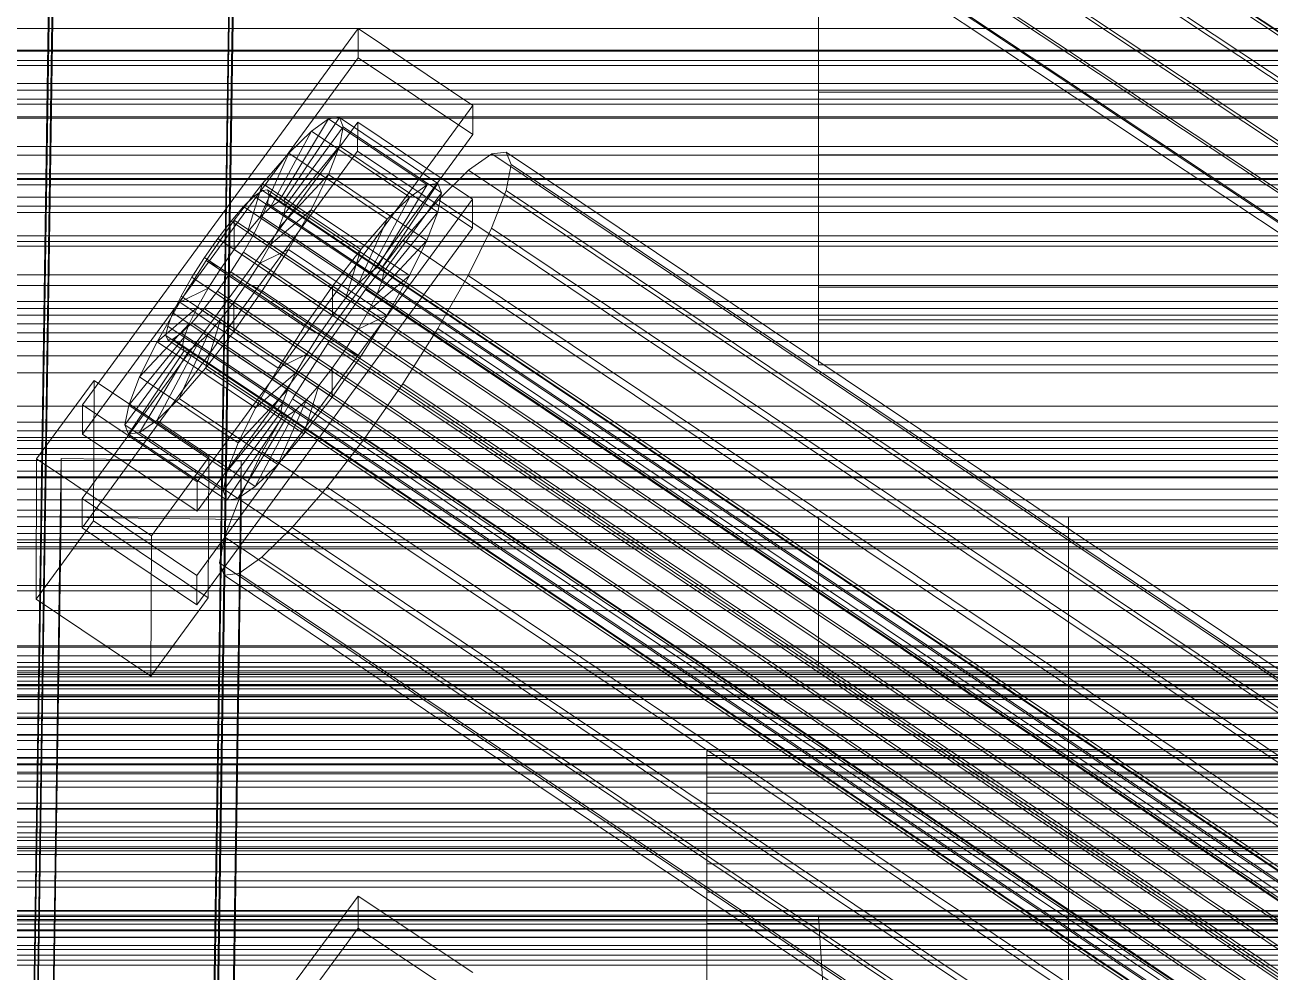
# Model space of a CAD drawing. Header units: millimetres. Extents: x -1970 to 59977, y -50268 to 6837.
# Drawn here: x -379.3 to -254.9, y -33045.5 to -32950.9 of the extents above; entities that cross this region are included whole.
import ezdxf

# ---------------------------------------------------------------- set-up
doc = ezdxf.new("R2010")
doc.units = ezdxf.units.MM
for name, color, linetype, lineweight in [('frontal_C01', 7, 'Continuous', 0), ('frontal_C02', 7, 'Continuous', 0), ('frontal_C02-briq', 7, 'Continuous', 0), ('frontal_C03', 7, 'Continuous', 0), ('frontal_C03-dry', 7, 'Continuous', 0), ('frontal_mezcladora', 7, 'Continuous', 0), ('frontal_secador', 7, 'Continuous', 0)]:
    doc.layers.add(name, color=color, linetype=linetype, lineweight=lineweight)

msp = doc.modelspace()

# ---------------------------------------------------------------- linework, layer by layer
at = {"layer": 'frontal_C01'}
for p, q in [((-365.168, -32877.769), (-151.369, -33019.674)), ((-364.995, -32878.277), (-151.196, -33020.182)), ((-364.482, -32878.275), (-150.683, -33020.179)), ((-355.541, -32888.757), (-171.232, -33011.088)), ((-378.512, -33081.605), (-375.644, -32889.658)), ((-357.646, -32889.899), (-360.514, -33081.847)), ((-357.863, -32893.573), (-173.554, -33015.904)), ((-349.061, -32893.529), (-164.752, -33015.86)), ((-378.512, -33088.009), (-375.644, -32896.061)), ((-360.514, -33088.251), (-357.646, -32896.303)), ((-359.326, -32897.503), (-175.016, -33019.834)), ((-352.572, -32897.469), (-168.263, -33019.801)), ((-359.83, -32900.279), (-175.521, -33022.611)), ((-355.584, -32900.258), (-171.275, -33022.589)), ((-359.341, -32901.713), (-175.032, -33024.044)), ((-357.893, -32901.705), (-173.584, -33024.037)), ((450, -32953.515), (-450, -32953.515)), ((-425, -32960.205), (425, -32960.205)), ((-450, -32966.322), (450, -32966.322)), ((-311.15, -33024.695), (-311.15, -33023.41)), ((-311.15, -33023.41), (-311.15, -33023.853)), ((-311.15, -33023.41), (311.15, -33023.41)), ((-311.15, -33023.853), (-311.15, -33025.993)), ((-311.15, -33023.853), (311.15, -33023.853)), ((-311.15, -33027.62), (-311.15, -33024.695)), ((-311.15, -33024.695), (311.15, -33024.695)), ((-311.15, -33025.993), (-311.15, -33029.684)), ((-311.15, -33025.993), (311.15, -33025.993)), ((-311.15, -33031.985), (-311.15, -33027.62)), ((-311.15, -33027.62), (311.15, -33027.62)), ((-450, -33029.217), (450, -33029.217)), ((-311.15, -33029.684), (-311.15, -33034.675)), ((-311.15, -33029.684), (311.15, -33029.684)), ((-311.15, -33037.494), (-311.15, -33031.985)), ((-311.15, -33031.985), (311.15, -33031.985)), ((-311.15, -33034.675), (-311.15, -33040.626)), ((-311.15, -33034.675), (311.15, -33034.675)), ((-373.501, -33075.137), (-345.969, -33037.898)), ((-345.981, -33041.1), (-345.969, -33037.898)), ((-345.969, -33037.898), (-334.501, -33045.51)), ((-311.15, -33043.77), (-311.15, -33037.494)), ((-311.15, -33037.494), (311.15, -33037.494)), ((-440, -33039.777), (440, -33039.777)), ((-440, -33039.933), (440, -33039.933)), ((-440, -33040.232), (440, -33040.232)), ((-440, -33040.692), (440, -33040.692)), ((-311.15, -33040.626), (-311.15, -33047.131)), ((311.15, -33040.626), (-311.15, -33040.626)), ((450, -33042.024), (-450, -33042.024)), ((-440, -33041.268), (440, -33041.268)), ((-440, -33042), (440, -33042)), ((-345.981, -33041.1), (-373.513, -33078.339)), ((-334.513, -33048.712), (-345.981, -33041.1)), ((-440, -33042.815), (440, -33042.815)), ((-440, -33043.768), (440, -33043.768)), ((-311.15, -33050.386), (-311.15, -33043.77)), ((-311.15, -33043.77), (311.15, -33043.77)), ((-440, -33044.767), (440, -33044.767))]:
    msp.add_line(p, q, dxfattribs=at)
at = {"layer": 'frontal_C02'}
for p, q in [((-378.512, -33057.176), (-375.644, -32863.409)), ((-357.646, -32863.652), (-360.514, -33057.42)), ((-378.512, -33063.022), (-375.644, -32869.254)), ((-360.514, -33063.265), (-357.646, -32869.498)), ((-300, -32957.599), (-300, -32927.714)), ((-300, -32936.569), (-300, -32963.86)), ((-373.501, -32988.826), (-345.969, -32951.233)), ((-345.981, -32954.155), (-345.969, -32951.233)), ((-345.969, -32951.233), (-334.501, -32958.916)), ((-345.981, -32954.155), (-373.513, -32991.748)), ((-334.513, -32961.839), (-345.981, -32954.155)), ((-300, -32977.08), (-300, -32957.599)), ((300, -32957.599), (-300, -32957.599)), ((-334.501, -32958.916), (-362.033, -32996.509)), ((-353.378, -32968.443), (-347.835, -32960.122)), ((-347.835, -32960.122), (-348.918, -32960.269)), ((-347.835, -32960.122), (-338.005, -32966.708)), ((-347.47, -32961.052), (-347.835, -32960.122)), ((-334.501, -32958.916), (-334.513, -32961.839)), ((-373.539, -32998.178), (-346.008, -32960.585)), ((-353.892, -32968.513), (-348.918, -32960.269)), ((-353.205, -32968.884), (-347.47, -32961.052)), ((-348.918, -32960.269), (-350.645, -32961.484)), ((-348.918, -32960.269), (-339.088, -32966.855)), ((-347.847, -32962.996), (-347.47, -32961.052)), ((-347.47, -32961.052), (-337.64, -32967.638)), ((-346.02, -32963.508), (-346.008, -32960.585)), ((-346.008, -32960.585), (-334.539, -32968.269)), ((-362.045, -32999.432), (-334.513, -32961.839)), ((-354.71, -32969.088), (-350.645, -32961.484)), ((-350.645, -32961.484), (-352.899, -32963.683)), ((-350.645, -32961.484), (-340.816, -32968.07)), ((-346.02, -32963.508), (-373.551, -33001.101)), ((-355.777, -32970.13), (-352.899, -32963.683)), ((-352.899, -32963.683), (-355.525, -32966.717)), ((-353.384, -32969.805), (-347.847, -32962.996)), ((-352.899, -32963.683), (-343.069, -32970.269)), ((-348.941, -32965.822), (-347.847, -32962.996)), ((-347.847, -32962.996), (-338.017, -32969.582)), ((-334.551, -32971.191), (-346.02, -32963.508)), ((-332.629, -32963.774), (-334.938, -32965.398)), ((-331.181, -32963.577), (-332.629, -32963.774)), ((-332.629, -32963.774), (-148.32, -33087.258)), ((-330.692, -32964.821), (-331.181, -32963.577)), ((-331.181, -32963.577), (-146.872, -33087.061)), ((-300, -32963.86), (-300, -32980.321)), ((300, -32963.86), (-300, -32963.86)), ((-331.197, -32967.42), (-330.692, -32964.821)), ((-330.692, -32964.821), (-146.383, -33088.305)), ((-353.902, -32971.143), (-348.941, -32965.822)), ((-350.678, -32969.337), (-348.941, -32965.822)), ((-348.941, -32965.822), (-339.111, -32972.408)), ((-334.938, -32965.398), (-337.95, -32968.338)), ((-334.938, -32965.398), (-150.629, -33088.882)), ((-355.525, -32966.717), (-358.345, -32970.379)), ((-357.021, -32971.567), (-355.525, -32966.717)), ((-355.53, -32967.415), (-356.348, -32967.991)), ((-355.017, -32967.346), (-355.53, -32967.415)), ((-355.53, -32967.415), (-141.731, -33110.657)), ((-355.525, -32966.717), (-345.695, -32973.303)), ((-354.844, -32967.786), (-355.017, -32967.346)), ((-355.017, -32967.346), (-141.218, -33110.587)), ((-339.088, -32966.855), (-344.062, -32975.099)), ((-338.005, -32966.708), (-343.549, -32975.029)), ((-340.816, -32968.07), (-339.088, -32966.855)), ((-339.088, -32966.855), (-338.005, -32966.708)), ((-338.005, -32966.708), (-337.64, -32967.638)), ((-332.659, -32971.198), (-331.197, -32967.42)), ((-331.197, -32967.42), (-146.887, -33090.904)), ((-334.539, -32968.269), (-362.071, -33005.862)), ((-356.348, -32967.991), (-357.415, -32969.033)), ((-356.348, -32967.991), (-142.549, -33111.232)), ((-355.541, -32970.046), (-355.022, -32968.707)), ((-355.022, -32968.707), (-354.844, -32967.786)), ((-355.022, -32968.707), (-141.224, -33111.949)), ((-354.844, -32967.786), (-141.045, -33111.028)), ((-354.71, -32969.088), (-353.892, -32968.513)), ((-353.892, -32968.513), (-353.378, -32968.443)), ((-344.062, -32975.099), (-353.892, -32968.513)), ((-343.549, -32975.029), (-353.378, -32968.443)), ((-353.378, -32968.443), (-353.205, -32968.884)), ((-340.816, -32968.07), (-344.88, -32975.674)), ((-337.64, -32967.638), (-343.376, -32975.47)), ((-343.069, -32970.269), (-340.816, -32968.07)), ((-337.95, -32968.338), (-341.461, -32972.394)), ((-337.64, -32967.638), (-338.017, -32969.582)), ((-337.95, -32968.338), (-153.641, -33091.822)), ((-334.539, -32968.269), (-334.551, -32971.191)), ((-357.415, -32969.033), (-358.659, -32970.47)), ((-357.415, -32969.033), (-143.617, -33112.274)), ((-356.363, -32971.711), (-355.541, -32970.046)), ((-355.777, -32970.13), (-354.71, -32969.088)), ((-355.541, -32970.046), (-141.742, -33113.287)), ((-354.725, -32972.808), (-350.678, -32969.337)), ((-344.88, -32975.674), (-354.71, -32969.088)), ((-353.384, -32969.805), (-353.902, -32971.143)), ((-353.205, -32968.884), (-353.384, -32969.805)), ((-343.554, -32976.391), (-353.384, -32969.805)), ((-343.376, -32975.47), (-353.205, -32968.884)), ((-352.938, -32973.301), (-350.678, -32969.337)), ((-350.678, -32969.337), (-340.848, -32975.923)), ((-338.017, -32969.582), (-343.554, -32976.391)), ((-338.017, -32969.582), (-339.111, -32972.408)), ((-362.083, -33008.784), (-334.551, -32971.191)), ((-358.345, -32970.379), (-361.166, -32974.42)), ((-358.659, -32970.47), (-359.995, -32972.204)), ((-358.659, -32970.47), (-144.861, -33113.711)), ((-358.345, -32970.379), (-358.357, -32973.302)), ((-348.515, -32976.965), (-358.345, -32970.379)), ((-357.021, -32971.567), (-355.777, -32970.13)), ((-345.947, -32976.716), (-355.777, -32970.13)), ((-353.902, -32971.143), (-354.725, -32972.808)), ((-344.073, -32977.729), (-353.902, -32971.143)), ((-343.069, -32970.269), (-345.947, -32976.716)), ((-345.695, -32973.303), (-343.069, -32970.269)), ((-334.981, -32975.896), (-332.659, -32971.198)), ((-332.659, -32971.198), (-148.35, -33094.682)), ((-359.995, -32972.204), (-361.332, -32974.118)), ((-146.196, -33115.446), (-359.995, -32972.204)), ((-358.357, -32973.302), (-357.021, -32971.567)), ((-357.434, -32973.589), (-356.363, -32971.711)), ((-347.191, -32978.153), (-357.021, -32971.567)), ((-356.363, -32971.711), (-142.565, -33114.952)), ((-341.461, -32972.394), (-345.231, -32977.29)), ((-339.111, -32972.408), (-344.073, -32977.729)), ((-341.461, -32972.394), (-157.152, -33095.878)), ((-339.111, -32972.408), (-340.848, -32975.923)), ((-359.693, -32975.216), (-358.357, -32973.302)), ((-358.68, -32975.551), (-357.434, -32973.589)), ((-358.357, -32973.302), (-348.527, -32979.888)), ((-357.434, -32973.589), (-143.635, -33116.83)), ((-354.725, -32972.808), (-355.796, -32974.686)), ((-355.796, -32974.686), (-352.938, -32973.301)), ((-355.569, -32977.445), (-352.938, -32973.301)), ((-344.895, -32979.394), (-354.725, -32972.808)), ((-352.938, -32973.301), (-343.108, -32979.887)), ((-348.515, -32976.965), (-345.695, -32973.303)), ((-345.695, -32973.303), (-347.191, -32978.153)), ((-361.166, -32974.42), (-363.797, -32978.564)), ((-361.332, -32974.118), (-362.578, -32976.081)), ((-361.332, -32974.118), (-147.533, -33117.36)), ((-359.693, -32975.216), (-361.166, -32974.42)), ((-361.166, -32974.42), (-351.336, -32981.006)), ((-355.796, -32974.686), (-357.042, -32976.649)), ((-345.966, -32981.272), (-355.796, -32974.686)), ((-343.549, -32975.029), (-344.062, -32975.099)), ((-343.376, -32975.47), (-343.549, -32975.029)), ((-362.578, -32976.081), (-363.648, -32977.959)), ((-362.578, -32976.081), (-148.779, -33119.323)), ((-360.939, -32977.179), (-359.693, -32975.216)), ((-360.017, -32977.465), (-358.68, -32975.551)), ((-349.863, -32981.802), (-359.693, -32975.216)), ((-358.68, -32975.551), (-144.881, -33118.793)), ((-344.88, -32975.674), (-345.947, -32976.716)), ((-340.848, -32975.923), (-344.895, -32979.394)), ((-344.062, -32975.099), (-344.88, -32975.674)), ((-343.554, -32976.391), (-343.376, -32975.47)), ((-340.848, -32975.923), (-343.108, -32979.887)), ((-338.003, -32981.196), (-334.981, -32975.896)), ((-334.981, -32975.896), (-150.672, -33099.38)), ((-360.939, -32977.179), (-363.797, -32978.564)), ((-362.01, -32979.057), (-360.939, -32977.179)), ((-361.352, -32979.2), (-360.017, -32977.465)), ((-351.109, -32983.765), (-360.939, -32977.179)), ((-360.017, -32977.465), (-146.218, -33120.707)), ((-358.39, -32981.486), (-355.569, -32977.445)), ((-357.042, -32976.649), (-358.378, -32978.563)), ((-357.042, -32976.649), (-355.569, -32977.445)), ((-347.212, -32983.235), (-357.042, -32976.649)), ((-355.569, -32977.445), (-345.739, -32984.031)), ((-351.336, -32981.006), (-348.515, -32976.965)), ((-345.231, -32977.29), (-349.002, -32982.692)), ((-348.527, -32979.888), (-348.515, -32976.965)), ((-345.947, -32976.716), (-347.191, -32978.153)), ((-160.922, -33100.774), (-345.231, -32977.29)), ((-344.073, -32977.729), (-343.554, -32976.391)), ((-300, -32984.83), (-300, -32977.08)), ((300, -32977.08), (-300, -32977.08)), ((-363.797, -32978.564), (-366.057, -32982.528)), ((-363.648, -32977.959), (-364.471, -32979.624)), ((-363.797, -32978.564), (-353.967, -32985.15)), ((-363.648, -32977.959), (-149.85, -33121.2)), ((-358.378, -32978.563), (-359.714, -32980.298)), ((-358.378, -32978.563), (-358.39, -32981.486)), ((-348.548, -32985.149), (-358.378, -32978.563)), ((-347.191, -32978.153), (-348.527, -32979.888)), ((-344.895, -32979.394), (-344.073, -32977.729)), ((-362.01, -32979.057), (-366.057, -32982.528)), ((-364.471, -32979.624), (-364.989, -32980.963)), ((-364.471, -32979.624), (-150.672, -33122.865)), ((-362.833, -32980.722), (-362.01, -32979.057)), ((-362.596, -32980.637), (-361.352, -32979.2)), ((-352.18, -32985.643), (-362.01, -32979.057)), ((-361.352, -32979.2), (-147.554, -33122.441)), ((-348.527, -32979.888), (-349.863, -32981.802)), ((-345.966, -32981.272), (-344.895, -32979.394)), ((-343.108, -32979.887), (-345.966, -32981.272)), ((-343.108, -32979.887), (-345.739, -32984.031)), ((-362.833, -32980.722), (-367.794, -32986.043)), ((-364.989, -32980.963), (-365.168, -32981.884)), ((-364.989, -32980.963), (-151.191, -33124.204)), ((-363.664, -32981.679), (-362.596, -32980.637)), ((-363.351, -32982.06), (-362.833, -32980.722)), ((-353.003, -32987.307), (-362.833, -32980.722)), ((-362.596, -32980.637), (-148.798, -33123.879)), ((-359.714, -32980.298), (-361.21, -32985.148)), ((-359.714, -32980.298), (-360.958, -32981.735)), ((-349.884, -32986.883), (-359.714, -32980.298)), ((-353.967, -32985.15), (-351.336, -32981.006)), ((-351.336, -32981.006), (-349.863, -32981.802)), ((-347.212, -32983.235), (-345.966, -32981.272)), ((-341.52, -32986.736), (-338.003, -32981.196)), ((-338.003, -32981.196), (-153.694, -33104.68)), ((-300, -32980.321), (-300, -32984.83)), ((300, -32980.321), (-300, -32980.321)), ((-363.351, -32982.06), (-368.888, -32988.869)), ((-366.057, -32982.528), (-367.794, -32986.043)), ((-366.057, -32982.528), (-356.228, -32989.114)), ((-365.168, -32981.884), (-364.995, -32982.324)), ((-365.168, -32981.884), (-151.369, -33125.125)), ((-364.995, -32982.324), (-364.482, -32982.254)), ((-364.995, -32982.324), (-151.196, -33125.566)), ((-364.482, -32982.254), (-363.664, -32981.679)), ((-364.482, -32982.254), (-150.683, -33125.496)), ((-360.958, -32981.735), (-363.836, -32988.182)), ((-363.664, -32981.679), (-149.865, -33124.92)), ((-363.53, -32982.981), (-363.351, -32982.06)), ((-353.521, -32988.646), (-363.351, -32982.06)), ((-360.958, -32981.735), (-362.025, -32982.777)), ((-361.21, -32985.148), (-358.39, -32981.486)), ((-351.128, -32988.321), (-360.958, -32981.735)), ((-358.39, -32981.486), (-348.56, -32988.071)), ((-349.863, -32981.802), (-351.109, -32983.765)), ((-363.53, -32982.981), (-369.265, -32990.813)), ((-363.357, -32983.422), (-368.9, -32991.743)), ((-362.843, -32983.352), (-367.817, -32991.596)), ((-362.025, -32982.777), (-366.09, -32990.381)), ((-363.357, -32983.422), (-363.53, -32982.981)), ((-353.7, -32989.567), (-363.53, -32982.981)), ((-362.843, -32983.352), (-363.357, -32983.422)), ((-353.527, -32990.008), (-363.357, -32983.422)), ((-362.025, -32982.777), (-362.843, -32983.352)), ((-353.014, -32989.938), (-362.843, -32983.352)), ((-352.196, -32989.362), (-362.025, -32982.777)), ((-353.967, -32985.15), (-351.109, -32983.765)), ((-349.002, -32982.692), (-352.519, -32988.231)), ((-351.109, -32983.765), (-352.18, -32985.643)), ((-349.002, -32982.692), (-164.693, -33106.176)), ((-348.548, -32985.149), (-347.212, -32983.235)), ((-345.739, -32984.031), (-347.212, -32983.235)), ((-345.739, -32984.031), (-348.56, -32988.071)), ((300, -32984.83), (-300, -32984.83)), ((-367.794, -32986.043), (-368.888, -32988.869)), ((-367.794, -32986.043), (-357.964, -32992.629)), ((-363.836, -32988.182), (-361.21, -32985.148)), ((-361.21, -32985.148), (-351.38, -32991.734)), ((-356.228, -32989.114), (-353.967, -32985.15)), ((-356.228, -32989.114), (-352.18, -32985.643)), ((-352.18, -32985.643), (-353.003, -32987.307)), ((-349.884, -32986.883), (-348.548, -32985.149)), ((-348.56, -32988.071), (-348.548, -32985.149)), ((-378.086, -32994.214), (-372.35, -32986.383)), ((-372.408, -33000.411), (-372.35, -32986.383)), ((-372.35, -32986.383), (-360.882, -32994.066)), ((-357.964, -32992.629), (-353.003, -32987.307)), ((-353.003, -32987.307), (-353.521, -32988.646)), ((-351.38, -32991.734), (-349.884, -32986.883)), ((-351.128, -32988.321), (-349.884, -32986.883)), ((-345.291, -32992.137), (-341.52, -32986.736)), ((-341.52, -32986.736), (-157.211, -33110.219)), ((-366.09, -32990.381), (-363.836, -32988.182)), ((-363.836, -32988.182), (-354.006, -32994.768)), ((-359.058, -32995.455), (-353.521, -32988.646)), ((-352.519, -32988.231), (-355.541, -32993.531)), ((-354.006, -32994.768), (-351.128, -32988.321)), ((-353.521, -32988.646), (-353.7, -32989.567)), ((-352.519, -32988.231), (-168.21, -33111.715)), ((-352.196, -32989.362), (-351.128, -32988.321)), ((-348.56, -32988.071), (-351.38, -32991.734)), ((-373.501, -32988.826), (-373.513, -32991.748)), ((-362.033, -32996.509), (-373.501, -32988.826)), ((-368.888, -32988.869), (-369.265, -32990.813)), ((-368.888, -32988.869), (-359.058, -32995.455)), ((-359.436, -32997.399), (-353.7, -32989.567)), ((-359.07, -32998.329), (-353.527, -32990.008)), ((-357.987, -32998.182), (-353.014, -32989.938)), ((-357.964, -32992.629), (-356.228, -32989.114)), ((-356.26, -32996.967), (-352.196, -32989.362)), ((-353.7, -32989.567), (-353.527, -32990.008)), ((-353.527, -32990.008), (-353.014, -32989.938)), ((-353.014, -32989.938), (-352.196, -32989.362)), ((-369.265, -32990.813), (-368.9, -32991.743)), ((-369.265, -32990.813), (-359.436, -32997.399)), ((-367.817, -32991.596), (-366.09, -32990.381)), ((-366.09, -32990.381), (-356.26, -32996.967)), ((-373.513, -32991.748), (-362.045, -32999.432)), ((-368.9, -32991.743), (-367.817, -32991.596)), ((-368.9, -32991.743), (-359.07, -32998.329)), ((-367.817, -32991.596), (-357.987, -32998.182)), ((-351.38, -32991.734), (-354.006, -32994.768)), ((-349.061, -32997.033), (-345.291, -32992.137)), ((-345.291, -32992.137), (-160.982, -33115.621)), ((-359.058, -32995.455), (-357.964, -32992.629)), ((-355.541, -32993.531), (-357.863, -32998.23)), ((-355.541, -32993.531), (-171.232, -33117.015)), ((-378.512, -33187.961), (-375.644, -32994.194)), ((-378.086, -32994.214), (-378.143, -33008.243)), ((-366.618, -33001.898), (-378.086, -32994.214)), ((-375.644, -33000.04), (-375.644, -32994.194)), ((-375.644, -32994.194), (-357.646, -32994.438)), ((-360.882, -32994.066), (-366.618, -33001.898)), ((-360.882, -32994.066), (-360.939, -33008.095)), ((-357.646, -32994.438), (-360.514, -33188.205)), ((-357.646, -32994.438), (-357.646, -33000.283)), ((-354.006, -32994.768), (-356.26, -32996.967)), ((-359.436, -32997.399), (-359.058, -32995.455)), ((-362.045, -32999.432), (-362.033, -32996.509)), ((-359.07, -32998.329), (-359.436, -32997.399)), ((-356.26, -32996.967), (-357.987, -32998.182)), ((-352.572, -33001.089), (-349.061, -32997.033)), ((-349.061, -32997.033), (-164.752, -33120.517)), ((-373.539, -32998.178), (-373.551, -33001.101)), ((-362.071, -33005.862), (-373.539, -32998.178)), ((-357.863, -32998.23), (-359.326, -33002.007)), ((-357.987, -32998.182), (-359.07, -32998.329)), ((-357.863, -32998.23), (-173.554, -33121.714)), ((-378.512, -33193.807), (-375.644, -33000.04)), ((-372.408, -33000.411), (-378.143, -33008.243)), ((-357.646, -33000.283), (-375.644, -33000.04)), ((-373.551, -33001.101), (-362.083, -33008.784)), ((-360.939, -33008.095), (-372.408, -33000.411)), ((-360.514, -33194.05), (-357.646, -33000.283)), ((-355.584, -33004.029), (-352.572, -33001.089)), ((-352.572, -33001.089), (-168.263, -33124.573)), ((-366.675, -33015.927), (-366.618, -33001.898)), ((-359.326, -33002.007), (-359.83, -33004.607)), ((-359.326, -33002.007), (-175.016, -33125.491)), ((-359.83, -33004.607), (-359.341, -33005.85)), ((-359.83, -33004.607), (-175.521, -33128.09)), ((-357.893, -33005.653), (-355.584, -33004.029)), ((-355.584, -33004.029), (-171.275, -33127.513)), ((-362.083, -33008.784), (-362.071, -33005.862)), ((-359.341, -33005.85), (-357.893, -33005.653)), ((-359.341, -33005.85), (-175.032, -33129.334)), ((-357.893, -33005.653), (-173.584, -33129.137)), ((-378.143, -33008.243), (-366.675, -33015.927)), ((-366.675, -33015.927), (-360.939, -33008.095))]:
    msp.add_line(p, q, dxfattribs=at)
at = {"layer": 'frontal_C02-briq'}
for q in [(-280, -33332.75), (300, -33039.939)]:
    msp.add_line((-300, -33039.939), q, dxfattribs=at)
at = {"layer": 'frontal_C03'}
for p, q in [((-1250, -32953.392), (1250, -32953.392)), ((1250, -32954.444), (-1250, -32954.444)), ((-1250, -32954.944), (1250, -32954.944)), ((1250, -32956.751), (-1250, -32956.751)), ((1250, -32957.405), (-1250, -32957.405)), ((1250, -32958.286), (-1250, -32958.286)), ((-1250, -32958.792), (1250, -32958.792)), ((-1250, -32960.059), (1250, -32960.059)), ((-1250, -32963.011), (1250, -32963.011)), ((-1250, -32963.907), (1250, -32963.907)), ((-1250, -32965.763), (1250, -32965.763)), ((-1250, -32966.227), (1250, -32966.227)), ((-1250, -32966.86), (1250, -32966.86)), ((1250, -32968.092), (-1250, -32968.092)), ((1250, -32968.974), (-1250, -32968.974)), ((1250, -32969.627), (-1250, -32969.627)), ((1250, -32971.935), (-1250, -32971.935)), ((-1250, -32972.992), (1250, -32972.992)), ((1250, -32975.844), (-1250, -32975.844)), ((1250, -32976.902), (-1250, -32976.902)), ((1250, -32979.209), (-1250, -32979.209)), ((1250, -32979.862), (-1250, -32979.862)), ((1250, -32980.744), (-1250, -32980.744)), ((1530, -32983.942), (-1530, -32983.942)), ((1530, -32988.942), (-1530, -32988.942)), ((1250, -32990.55), (-1250, -32990.55)), ((1250, -32991.431), (-1250, -32991.431)), ((1250, -32992.085), (-1250, -32992.085)), ((-1250, -32992.392), (1250, -32992.392)), ((-1250, -32993.19), (1250, -32993.19)), ((-1250, -32993.774), (1250, -32993.774)), ((1250, -32994.392), (-1250, -32994.392)), ((-1250, -32995.45), (1250, -32995.45)), ((-1250, -32996.112), (1250, -32996.112)), ((-1250, -32997.242), (1250, -32997.242)), ((1250, -32998.302), (-1250, -32998.302)), ((1250, -32999.359), (-1250, -32999.359)), ((-1250, -33000.961), (1250, -33000.961)), ((1250, -33001.667), (-1250, -33001.667)), ((1250, -33002.32), (-1250, -33002.32)), ((-1250, -33002.558), (1250, -33002.558)), ((1250, -33003.201), (-1250, -33003.201)), ((-1250, -33007.405), (1250, -33007.405)), ((-1250, -33009.36), (1250, -33009.36)), ((1250, -33013.008), (-1250, -33013.008)), ((1250, -33013.889), (-1250, -33013.889)), ((1250, -33014.543), (-1250, -33014.543)), ((-1268, -33015.378), (1268, -33015.378)), ((-1268, -33015.602), (1268, -33015.602)), ((-1268, -33015.767), (1268, -33015.767)), ((-1250, -33015.005), (1250, -33015.005)), ((-1268, -33016.424), (1268, -33016.424)), ((-1268, -33016.742), (1268, -33016.742)), ((1250, -33016.85), (-1250, -33016.85)), ((1250, -33017.186), (-1250, -33017.186)), ((-1268, -33017.788), (1268, -33017.788)), ((-1268, -33018.237), (1268, -33018.237)), ((-1250, -33017.907), (1250, -33017.907)), ((-1268, -33019.6), (1268, -33019.6)), ((-1268, -33020.15), (1268, -33020.15)), ((1250, -33020.759), (-1250, -33020.759)), ((-1268, -33021.738), (1268, -33021.738)), ((1250, -33021.817), (-1250, -33021.817)), ((1268, -33022.351), (-1268, -33022.351)), ((-1250, -33023.243), (1250, -33023.243)), ((-1268, -33024.055), (1268, -33024.055)), ((-1268, -33024.69), (1268, -33024.69)), ((1250, -33024.124), (-1250, -33024.124)), ((1250, -33024.778), (-1250, -33024.778)), ((-1250, -33025.502), (1250, -33025.502)), ((1250, -33025.659), (-1250, -33025.659)), ((-1268, -33026.394), (1268, -33026.394)), ((-1268, -33027.007), (1268, -33027.007)), ((-1268, -33028.595), (1268, -33028.595)), ((-1268, -33029.145), (1268, -33029.145)), ((-1268, -33030.508), (1268, -33030.508)), ((-1268, -33030.957), (1268, -33030.957)), ((-1268, -33032.003), (1268, -33032.003)), ((-1250, -33031.559), (1250, -33031.559)), ((-1268, -33032.321), (1268, -33032.321)), ((-1268, -33032.978), (1268, -33032.978)), ((-1268, -33033.143), (1268, -33033.143)), ((-1268, -33033.367), (1268, -33033.367)), ((-1250, -33033.74), (1250, -33033.74)), ((1250, -33035.465), (-1250, -33035.465)), ((1250, -33036.347), (-1250, -33036.347)), ((1250, -33037), (-1250, -33037)), ((1250, -33039.308), (-1250, -33039.308)), ((-1250, -33039.385), (1250, -33039.385)), ((-1250, -33040.365), (1250, -33040.365)), ((-1250, -33041.34), (1250, -33041.34)), ((1250, -33043.217), (-1250, -33043.217)), ((1250, -33044.274), (-1250, -33044.274))]:
    msp.add_line(p, q, dxfattribs=at)
at = {"layer": 'frontal_C03-dry'}
for p, q in [((-1290, -32951.25), (1290, -32951.25)), ((-1250, -32972.5), (1250, -32972.5)), ((1250, -32978.5), (-1250, -32978.5)), ((1290, -32981.625), (-1290, -32981.625)), ((1250, -32982.5), (-1250, -32982.5)), ((-1290, -32985.625), (1290, -32985.625)), ((-1250, -33006.875), (1250, -33006.875)), ((1250, -33012.875), (-1250, -33012.875)), ((1290, -33016), (-1290, -33016)), ((1250, -33016.875), (-1250, -33016.875)), ((-1290, -33020), (1290, -33020)), ((-1250, -33041.25), (1250, -33041.25))]:
    msp.add_line(p, q, dxfattribs=at)
at = {"layer": 'frontal_mezcladora'}
for p, q in [((-300, -33000), (-275, -33000)), ((-300, -33015), (-300, -33000)), ((-275, -33015), (-275, -33000)), ((-275, -33000), (275, -33000)), ((-300, -33015), (-275, -33015)), ((-275, -33050), (-275, -33015)), ((275, -33015), (-275, -33015))]:
    msp.add_line(p, q, dxfattribs=at)
at = {"layer": 'frontal_secador'}
for p, q in [((1300, -32996), (-1300, -32996)), ((-1400, -33000), (1400, -33000)), ((-1380, -33000), (1380, -33000)), ((-1300, -33000), (1300, -33000)), ((-1380, -33003), (1380, -33003)), ((-1300, -33016), (1300, -33016)), ((-1265, -33015), (1265, -33015)), ((-1265, -33018), (1265, -33018)), ((1300, -33020), (-1300, -33020))]:
    msp.add_line(p, q, dxfattribs=at)

doc.saveas('drawing.dxf')
